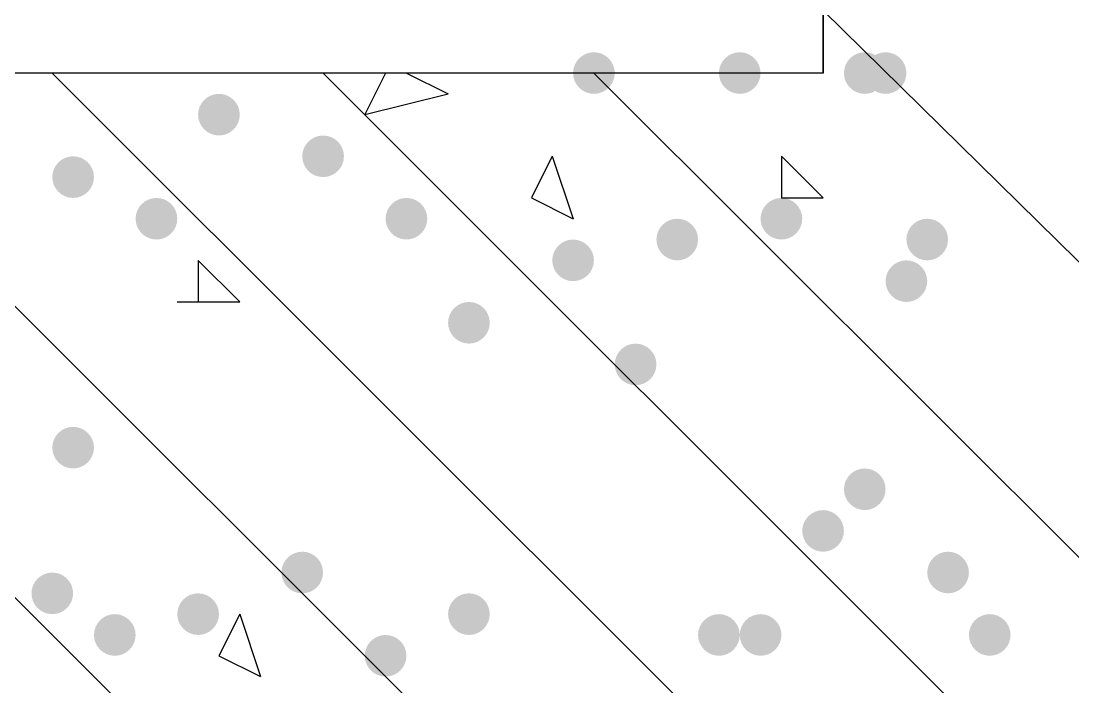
# Model space of a CAD drawing. Header units: inches. Extents: x 11 to 286, y 6 to 196.
# Drawn here: x 183.212 to 185.349, y 69.293 to 70.647 of the extents above; entities that cross this region are included whole.
import ezdxf

# ---------------------------------------------------------------- set-up
doc = ezdxf.new("R2010")
doc.units = ezdxf.units.IN
doc.header["$MEASUREMENT"] = 0
doc.layers.add('PDF_几何图形', color=7, linetype='Continuous')
doc.layers.add('PDF_实体填充', color=7, linetype='Continuous', true_color=0xffffff)

msp = doc.modelspace()

# ---------------------------------------------------------------- hatches: boundary and pattern name
at = {"layer": 'PDF_实体填充', "transparency": 33554559}
h = msp.add_hatch(color=7, dxfattribs=at)
edge = h.paths.add_edge_path(flags=0)
edge.add_spline(control_points=[(184.4181, 70.5414), (184.4181, 70.5182), (184.3991, 70.4991), (184.3758, 70.4991)], knot_values=[0, 0, 0, 0, 1, 1, 1, 1], degree=3, periodic=0)
edge.add_spline(control_points=[(184.3758, 70.4991), (184.3525, 70.4991), (184.3334, 70.5182), (184.3334, 70.5414)], knot_values=[0, 0, 0, 0, 1, 1, 1, 1], degree=3, periodic=0)
edge.add_line((184.3334, 70.5414), (184.3334, 70.5414))
edge.add_spline(control_points=[(184.3334, 70.5414), (184.3334, 70.5647), (184.3525, 70.5838), (184.3758, 70.5838)], knot_values=[0, 0, 0, 0, 1, 1, 1, 1], degree=3, periodic=0)
edge.add_spline(control_points=[(184.3758, 70.5838), (184.3991, 70.5838), (184.4181, 70.5647), (184.4181, 70.5414)], knot_values=[0, 0, 0, 0, 1, 1, 1, 1], degree=3, periodic=0)
edge.add_line((184.4181, 70.5414), (184.4181, 70.5414))
edge.add_line((184.4181, 70.5414), (184.4181, 70.5414))
h = msp.add_hatch(color=7, dxfattribs=at)
edge = h.paths.add_edge_path(flags=0)
edge.add_spline(control_points=[(184.7144, 70.5414), (184.7144, 70.5182), (184.6954, 70.4991), (184.6721, 70.4991)], knot_values=[0, 0, 0, 0, 1, 1, 1, 1], degree=3, periodic=0)
edge.add_spline(control_points=[(184.6721, 70.4991), (184.6488, 70.4991), (184.6298, 70.5182), (184.6298, 70.5414)], knot_values=[0, 0, 0, 0, 1, 1, 1, 1], degree=3, periodic=0)
edge.add_line((184.6298, 70.5414), (184.6298, 70.5414))
edge.add_spline(control_points=[(184.6298, 70.5414), (184.6298, 70.5647), (184.6488, 70.5838), (184.6721, 70.5838)], knot_values=[0, 0, 0, 0, 1, 1, 1, 1], degree=3, periodic=0)
edge.add_spline(control_points=[(184.6721, 70.5838), (184.6954, 70.5838), (184.7144, 70.5647), (184.7144, 70.5414)], knot_values=[0, 0, 0, 0, 1, 1, 1, 1], degree=3, periodic=0)
edge.add_line((184.7144, 70.5414), (184.7144, 70.5414))
edge.add_line((184.7144, 70.5414), (184.7144, 70.5414))
h = msp.add_hatch(color=7, dxfattribs=at)
edge = h.paths.add_edge_path(flags=0)
edge.add_spline(control_points=[(184.9684, 70.5414), (184.9684, 70.5182), (184.9494, 70.4991), (184.9261, 70.4991)], knot_values=[0, 0, 0, 0, 1, 1, 1, 1], degree=3, periodic=0)
edge.add_spline(control_points=[(184.9261, 70.4991), (184.9028, 70.4991), (184.8838, 70.5182), (184.8838, 70.5414)], knot_values=[0, 0, 0, 0, 1, 1, 1, 1], degree=3, periodic=0)
edge.add_line((184.8838, 70.5414), (184.8838, 70.5414))
edge.add_spline(control_points=[(184.8838, 70.5414), (184.8838, 70.5647), (184.9028, 70.5838), (184.9261, 70.5838)], knot_values=[0, 0, 0, 0, 1, 1, 1, 1], degree=3, periodic=0)
edge.add_spline(control_points=[(184.9261, 70.5838), (184.9494, 70.5838), (184.9684, 70.5647), (184.9684, 70.5414)], knot_values=[0, 0, 0, 0, 1, 1, 1, 1], degree=3, periodic=0)
edge.add_line((184.9684, 70.5414), (184.9684, 70.5414))
edge.add_line((184.9684, 70.5414), (184.9684, 70.5414))
h = msp.add_hatch(color=7, dxfattribs=at)
edge = h.paths.add_edge_path(flags=0)
edge.add_spline(control_points=[(185.0108, 70.5414), (185.0108, 70.5182), (184.9917, 70.4991), (184.9684, 70.4991)], knot_values=[0, 0, 0, 0, 1, 1, 1, 1], degree=3, periodic=0)
edge.add_spline(control_points=[(184.9684, 70.4991), (184.9452, 70.4991), (184.9261, 70.5182), (184.9261, 70.5414)], knot_values=[0, 0, 0, 0, 1, 1, 1, 1], degree=3, periodic=0)
edge.add_line((184.9261, 70.5414), (184.9261, 70.5414))
edge.add_spline(control_points=[(184.9261, 70.5414), (184.9261, 70.5647), (184.9452, 70.5838), (184.9684, 70.5838)], knot_values=[0, 0, 0, 0, 1, 1, 1, 1], degree=3, periodic=0)
edge.add_spline(control_points=[(184.9684, 70.5838), (184.9917, 70.5838), (185.0108, 70.5647), (185.0108, 70.5414)], knot_values=[0, 0, 0, 0, 1, 1, 1, 1], degree=3, periodic=0)
edge.add_line((185.0108, 70.5414), (185.0108, 70.5414))
edge.add_line((185.0108, 70.5414), (185.0108, 70.5414))
h = msp.add_hatch(color=7, dxfattribs=at)
edge = h.paths.add_edge_path(flags=0)
edge.add_spline(control_points=[(183.6561, 70.4568), (183.6561, 70.4335), (183.6371, 70.4144), (183.6138, 70.4144)], knot_values=[0, 0, 0, 0, 1, 1, 1, 1], degree=3, periodic=0)
edge.add_spline(control_points=[(183.6138, 70.4144), (183.5905, 70.4144), (183.5714, 70.4335), (183.5714, 70.4568)], knot_values=[0, 0, 0, 0, 1, 1, 1, 1], degree=3, periodic=0)
edge.add_line((183.5714, 70.4568), (183.5714, 70.4568))
edge.add_spline(control_points=[(183.5714, 70.4568), (183.5714, 70.4801), (183.5905, 70.4991), (183.6138, 70.4991)], knot_values=[0, 0, 0, 0, 1, 1, 1, 1], degree=3, periodic=0)
edge.add_spline(control_points=[(183.6138, 70.4991), (183.6371, 70.4991), (183.6561, 70.4801), (183.6561, 70.4568)], knot_values=[0, 0, 0, 0, 1, 1, 1, 1], degree=3, periodic=0)
edge.add_line((183.6561, 70.4568), (183.6561, 70.4568))
edge.add_line((183.6561, 70.4568), (183.6561, 70.4568))
h = msp.add_hatch(color=7, dxfattribs=at)
edge = h.paths.add_edge_path(flags=0)
edge.add_spline(control_points=[(183.8678, 70.3721), (183.8678, 70.3488), (183.8487, 70.3298), (183.8254, 70.3298)], knot_values=[0, 0, 0, 0, 1, 1, 1, 1], degree=3, periodic=0)
edge.add_spline(control_points=[(183.8254, 70.3298), (183.8022, 70.3298), (183.7831, 70.3488), (183.7831, 70.3721)], knot_values=[0, 0, 0, 0, 1, 1, 1, 1], degree=3, periodic=0)
edge.add_line((183.7831, 70.3721), (183.7831, 70.3721))
edge.add_spline(control_points=[(183.7831, 70.3721), (183.7831, 70.3954), (183.8022, 70.4144), (183.8254, 70.4144)], knot_values=[0, 0, 0, 0, 1, 1, 1, 1], degree=3, periodic=0)
edge.add_spline(control_points=[(183.8254, 70.4144), (183.8487, 70.4144), (183.8678, 70.3954), (183.8678, 70.3721)], knot_values=[0, 0, 0, 0, 1, 1, 1, 1], degree=3, periodic=0)
edge.add_line((183.8678, 70.3721), (183.8678, 70.3721))
edge.add_line((183.8678, 70.3721), (183.8678, 70.3721))
h = msp.add_hatch(color=7, dxfattribs=at)
edge = h.paths.add_edge_path(flags=0)
edge.add_spline(control_points=[(183.3598, 70.3298), (183.3598, 70.3065), (183.3407, 70.2874), (183.3174, 70.2874)], knot_values=[0, 0, 0, 0, 1, 1, 1, 1], degree=3, periodic=0)
edge.add_spline(control_points=[(183.3174, 70.2874), (183.2942, 70.2874), (183.2751, 70.3065), (183.2751, 70.3298)], knot_values=[0, 0, 0, 0, 1, 1, 1, 1], degree=3, periodic=0)
edge.add_line((183.2751, 70.3298), (183.2751, 70.3298))
edge.add_spline(control_points=[(183.2751, 70.3298), (183.2751, 70.3531), (183.2942, 70.3721), (183.3174, 70.3721)], knot_values=[0, 0, 0, 0, 1, 1, 1, 1], degree=3, periodic=0)
edge.add_spline(control_points=[(183.3174, 70.3721), (183.3407, 70.3721), (183.3598, 70.3531), (183.3598, 70.3298)], knot_values=[0, 0, 0, 0, 1, 1, 1, 1], degree=3, periodic=0)
edge.add_line((183.3598, 70.3298), (183.3598, 70.3298))
edge.add_line((183.3598, 70.3298), (183.3598, 70.3298))
h = msp.add_hatch(color=7, dxfattribs=at)
edge = h.paths.add_edge_path(flags=0)
edge.add_spline(control_points=[(183.5291, 70.2451), (183.5291, 70.2218), (183.5101, 70.2028), (183.4868, 70.2028)], knot_values=[0, 0, 0, 0, 1, 1, 1, 1], degree=3, periodic=0)
edge.add_spline(control_points=[(183.4868, 70.2028), (183.4635, 70.2028), (183.4444, 70.2218), (183.4444, 70.2451)], knot_values=[0, 0, 0, 0, 1, 1, 1, 1], degree=3, periodic=0)
edge.add_line((183.4444, 70.2451), (183.4444, 70.2451))
edge.add_spline(control_points=[(183.4444, 70.2451), (183.4444, 70.2684), (183.4635, 70.2874), (183.4868, 70.2874)], knot_values=[0, 0, 0, 0, 1, 1, 1, 1], degree=3, periodic=0)
edge.add_spline(control_points=[(183.4868, 70.2874), (183.5101, 70.2874), (183.5291, 70.2684), (183.5291, 70.2451)], knot_values=[0, 0, 0, 0, 1, 1, 1, 1], degree=3, periodic=0)
edge.add_line((183.5291, 70.2451), (183.5291, 70.2451))
edge.add_line((183.5291, 70.2451), (183.5291, 70.2451))
h = msp.add_hatch(color=7, dxfattribs=at)
edge = h.paths.add_edge_path(flags=0)
edge.add_spline(control_points=[(184.0371, 70.2451), (184.0371, 70.2218), (184.0181, 70.2028), (183.9948, 70.2028)], knot_values=[0, 0, 0, 0, 1, 1, 1, 1], degree=3, periodic=0)
edge.add_spline(control_points=[(183.9948, 70.2028), (183.9715, 70.2028), (183.9524, 70.2218), (183.9524, 70.2451)], knot_values=[0, 0, 0, 0, 1, 1, 1, 1], degree=3, periodic=0)
edge.add_line((183.9524, 70.2451), (183.9524, 70.2451))
edge.add_spline(control_points=[(183.9524, 70.2451), (183.9524, 70.2684), (183.9715, 70.2874), (183.9948, 70.2874)], knot_values=[0, 0, 0, 0, 1, 1, 1, 1], degree=3, periodic=0)
edge.add_spline(control_points=[(183.9948, 70.2874), (184.0181, 70.2874), (184.0371, 70.2684), (184.0371, 70.2451)], knot_values=[0, 0, 0, 0, 1, 1, 1, 1], degree=3, periodic=0)
edge.add_line((184.0371, 70.2451), (184.0371, 70.2451))
edge.add_line((184.0371, 70.2451), (184.0371, 70.2451))
h = msp.add_hatch(color=7, dxfattribs=at)
edge = h.paths.add_edge_path(flags=0)
edge.add_spline(control_points=[(184.7991, 70.2451), (184.7991, 70.2218), (184.7801, 70.2028), (184.7568, 70.2028)], knot_values=[0, 0, 0, 0, 1, 1, 1, 1], degree=3, periodic=0)
edge.add_spline(control_points=[(184.7568, 70.2028), (184.7335, 70.2028), (184.7144, 70.2218), (184.7144, 70.2451)], knot_values=[0, 0, 0, 0, 1, 1, 1, 1], degree=3, periodic=0)
edge.add_line((184.7144, 70.2451), (184.7144, 70.2451))
edge.add_spline(control_points=[(184.7144, 70.2451), (184.7144, 70.2684), (184.7335, 70.2874), (184.7568, 70.2874)], knot_values=[0, 0, 0, 0, 1, 1, 1, 1], degree=3, periodic=0)
edge.add_spline(control_points=[(184.7568, 70.2874), (184.7801, 70.2874), (184.7991, 70.2684), (184.7991, 70.2451)], knot_values=[0, 0, 0, 0, 1, 1, 1, 1], degree=3, periodic=0)
edge.add_line((184.7991, 70.2451), (184.7991, 70.2451))
edge.add_line((184.7991, 70.2451), (184.7991, 70.2451))
h = msp.add_hatch(color=7, dxfattribs=at)
edge = h.paths.add_edge_path(flags=0)
edge.add_spline(control_points=[(184.5874, 70.2028), (184.5874, 70.1795), (184.5684, 70.1604), (184.5451, 70.1604)], knot_values=[0, 0, 0, 0, 1, 1, 1, 1], degree=3, periodic=0)
edge.add_spline(control_points=[(184.5451, 70.1604), (184.5218, 70.1604), (184.5028, 70.1795), (184.5028, 70.2028)], knot_values=[0, 0, 0, 0, 1, 1, 1, 1], degree=3, periodic=0)
edge.add_line((184.5028, 70.2028), (184.5028, 70.2028))
edge.add_spline(control_points=[(184.5028, 70.2028), (184.5028, 70.2261), (184.5218, 70.2451), (184.5451, 70.2451)], knot_values=[0, 0, 0, 0, 1, 1, 1, 1], degree=3, periodic=0)
edge.add_spline(control_points=[(184.5451, 70.2451), (184.5684, 70.2451), (184.5874, 70.2261), (184.5874, 70.2028)], knot_values=[0, 0, 0, 0, 1, 1, 1, 1], degree=3, periodic=0)
edge.add_line((184.5874, 70.2028), (184.5874, 70.2028))
edge.add_line((184.5874, 70.2028), (184.5874, 70.2028))
h = msp.add_hatch(color=7, dxfattribs=at)
edge = h.paths.add_edge_path(flags=0)
edge.add_spline(control_points=[(185.0954, 70.2028), (185.0954, 70.1795), (185.0764, 70.1604), (185.0531, 70.1604)], knot_values=[0, 0, 0, 0, 1, 1, 1, 1], degree=3, periodic=0)
edge.add_spline(control_points=[(185.0531, 70.1604), (185.0298, 70.1604), (185.0108, 70.1795), (185.0108, 70.2028)], knot_values=[0, 0, 0, 0, 1, 1, 1, 1], degree=3, periodic=0)
edge.add_line((185.0108, 70.2028), (185.0108, 70.2028))
edge.add_spline(control_points=[(185.0108, 70.2028), (185.0108, 70.2261), (185.0298, 70.2451), (185.0531, 70.2451)], knot_values=[0, 0, 0, 0, 1, 1, 1, 1], degree=3, periodic=0)
edge.add_spline(control_points=[(185.0531, 70.2451), (185.0764, 70.2451), (185.0954, 70.2261), (185.0954, 70.2028)], knot_values=[0, 0, 0, 0, 1, 1, 1, 1], degree=3, periodic=0)
edge.add_line((185.0954, 70.2028), (185.0954, 70.2028))
edge.add_line((185.0954, 70.2028), (185.0954, 70.2028))
h = msp.add_hatch(color=7, dxfattribs=at)
edge = h.paths.add_edge_path(flags=0)
edge.add_spline(control_points=[(184.3758, 70.1604), (184.3758, 70.1372), (184.3567, 70.1181), (184.3334, 70.1181)], knot_values=[0, 0, 0, 0, 1, 1, 1, 1], degree=3, periodic=0)
edge.add_spline(control_points=[(184.3334, 70.1181), (184.3102, 70.1181), (184.2911, 70.1372), (184.2911, 70.1604)], knot_values=[0, 0, 0, 0, 1, 1, 1, 1], degree=3, periodic=0)
edge.add_line((184.2911, 70.1604), (184.2911, 70.1604))
edge.add_spline(control_points=[(184.2911, 70.1604), (184.2911, 70.1837), (184.3102, 70.2028), (184.3334, 70.2028)], knot_values=[0, 0, 0, 0, 1, 1, 1, 1], degree=3, periodic=0)
edge.add_spline(control_points=[(184.3334, 70.2028), (184.3567, 70.2028), (184.3758, 70.1837), (184.3758, 70.1604)], knot_values=[0, 0, 0, 0, 1, 1, 1, 1], degree=3, periodic=0)
edge.add_line((184.3758, 70.1604), (184.3758, 70.1604))
edge.add_line((184.3758, 70.1604), (184.3758, 70.1604))
h = msp.add_hatch(color=7, dxfattribs=at)
edge = h.paths.add_edge_path(flags=0)
edge.add_spline(control_points=[(185.0531, 70.1181), (185.0531, 70.0948), (185.0341, 70.0758), (185.0108, 70.0758)], knot_values=[0, 0, 0, 0, 1, 1, 1, 1], degree=3, periodic=0)
edge.add_spline(control_points=[(185.0108, 70.0758), (184.9875, 70.0758), (184.9684, 70.0948), (184.9684, 70.1181)], knot_values=[0, 0, 0, 0, 1, 1, 1, 1], degree=3, periodic=0)
edge.add_line((184.9684, 70.1181), (184.9684, 70.1181))
edge.add_spline(control_points=[(184.9684, 70.1181), (184.9684, 70.1414), (184.9875, 70.1604), (185.0108, 70.1604)], knot_values=[0, 0, 0, 0, 1, 1, 1, 1], degree=3, periodic=0)
edge.add_spline(control_points=[(185.0108, 70.1604), (185.0341, 70.1604), (185.0531, 70.1414), (185.0531, 70.1181)], knot_values=[0, 0, 0, 0, 1, 1, 1, 1], degree=3, periodic=0)
edge.add_line((185.0531, 70.1181), (185.0531, 70.1181))
edge.add_line((185.0531, 70.1181), (185.0531, 70.1181))
h = msp.add_hatch(color=7, dxfattribs=at)
edge = h.paths.add_edge_path(flags=0)
edge.add_spline(control_points=[(184.1641, 70.0334), (184.1641, 70.0102), (184.1451, 69.9911), (184.1218, 69.9911)], knot_values=[0, 0, 0, 0, 1, 1, 1, 1], degree=3, periodic=0)
edge.add_spline(control_points=[(184.1218, 69.9911), (184.0985, 69.9911), (184.0794, 70.0102), (184.0794, 70.0334)], knot_values=[0, 0, 0, 0, 1, 1, 1, 1], degree=3, periodic=0)
edge.add_line((184.0794, 70.0334), (184.0794, 70.0334))
edge.add_spline(control_points=[(184.0794, 70.0334), (184.0794, 70.0567), (184.0985, 70.0758), (184.1218, 70.0758)], knot_values=[0, 0, 0, 0, 1, 1, 1, 1], degree=3, periodic=0)
edge.add_spline(control_points=[(184.1218, 70.0758), (184.1451, 70.0758), (184.1641, 70.0567), (184.1641, 70.0334)], knot_values=[0, 0, 0, 0, 1, 1, 1, 1], degree=3, periodic=0)
edge.add_line((184.1641, 70.0334), (184.1641, 70.0334))
edge.add_line((184.1641, 70.0334), (184.1641, 70.0334))
h = msp.add_hatch(color=7, dxfattribs=at)
edge = h.paths.add_edge_path(flags=0)
edge.add_spline(control_points=[(184.5028, 69.9488), (184.5028, 69.9255), (184.4837, 69.9064), (184.4604, 69.9064)], knot_values=[0, 0, 0, 0, 1, 1, 1, 1], degree=3, periodic=0)
edge.add_spline(control_points=[(184.4604, 69.9064), (184.4372, 69.9064), (184.4181, 69.9255), (184.4181, 69.9488)], knot_values=[0, 0, 0, 0, 1, 1, 1, 1], degree=3, periodic=0)
edge.add_line((184.4181, 69.9488), (184.4181, 69.9488))
edge.add_spline(control_points=[(184.4181, 69.9488), (184.4181, 69.9721), (184.4372, 69.9911), (184.4604, 69.9911)], knot_values=[0, 0, 0, 0, 1, 1, 1, 1], degree=3, periodic=0)
edge.add_spline(control_points=[(184.4604, 69.9911), (184.4837, 69.9911), (184.5028, 69.9721), (184.5028, 69.9488)], knot_values=[0, 0, 0, 0, 1, 1, 1, 1], degree=3, periodic=0)
edge.add_line((184.5028, 69.9488), (184.5028, 69.9488))
edge.add_line((184.5028, 69.9488), (184.5028, 69.9488))
h = msp.add_hatch(color=7, dxfattribs=at)
edge = h.paths.add_edge_path(flags=0)
edge.add_spline(control_points=[(183.3598, 69.7794), (183.3598, 69.7562), (183.3407, 69.7371), (183.3174, 69.7371)], knot_values=[0, 0, 0, 0, 1, 1, 1, 1], degree=3, periodic=0)
edge.add_spline(control_points=[(183.3174, 69.7371), (183.2942, 69.7371), (183.2751, 69.7562), (183.2751, 69.7794)], knot_values=[0, 0, 0, 0, 1, 1, 1, 1], degree=3, periodic=0)
edge.add_line((183.2751, 69.7794), (183.2751, 69.7794))
edge.add_spline(control_points=[(183.2751, 69.7794), (183.2751, 69.8027), (183.2942, 69.8218), (183.3174, 69.8218)], knot_values=[0, 0, 0, 0, 1, 1, 1, 1], degree=3, periodic=0)
edge.add_spline(control_points=[(183.3174, 69.8218), (183.3407, 69.8218), (183.3598, 69.8027), (183.3598, 69.7794)], knot_values=[0, 0, 0, 0, 1, 1, 1, 1], degree=3, periodic=0)
edge.add_line((183.3598, 69.7794), (183.3598, 69.7794))
edge.add_line((183.3598, 69.7794), (183.3598, 69.7794))
h = msp.add_hatch(color=7, dxfattribs=at)
edge = h.paths.add_edge_path(flags=0)
edge.add_spline(control_points=[(184.9684, 69.6948), (184.9684, 69.6715), (184.9494, 69.6524), (184.9261, 69.6524)], knot_values=[0, 0, 0, 0, 1, 1, 1, 1], degree=3, periodic=0)
edge.add_spline(control_points=[(184.9261, 69.6524), (184.9028, 69.6524), (184.8838, 69.6715), (184.8838, 69.6948)], knot_values=[0, 0, 0, 0, 1, 1, 1, 1], degree=3, periodic=0)
edge.add_line((184.8838, 69.6948), (184.8838, 69.6948))
edge.add_spline(control_points=[(184.8838, 69.6948), (184.8838, 69.7181), (184.9028, 69.7371), (184.9261, 69.7371)], knot_values=[0, 0, 0, 0, 1, 1, 1, 1], degree=3, periodic=0)
edge.add_spline(control_points=[(184.9261, 69.7371), (184.9494, 69.7371), (184.9684, 69.7181), (184.9684, 69.6948)], knot_values=[0, 0, 0, 0, 1, 1, 1, 1], degree=3, periodic=0)
edge.add_line((184.9684, 69.6948), (184.9684, 69.6948))
edge.add_line((184.9684, 69.6948), (184.9684, 69.6948))
h = msp.add_hatch(color=7, dxfattribs=at)
edge = h.paths.add_edge_path(flags=0)
edge.add_spline(control_points=[(184.8838, 69.6101), (184.8838, 69.5868), (184.8647, 69.5678), (184.8414, 69.5678)], knot_values=[0, 0, 0, 0, 1, 1, 1, 1], degree=3, periodic=0)
edge.add_spline(control_points=[(184.8414, 69.5678), (184.8182, 69.5678), (184.7991, 69.5868), (184.7991, 69.6101)], knot_values=[0, 0, 0, 0, 1, 1, 1, 1], degree=3, periodic=0)
edge.add_line((184.7991, 69.6101), (184.7991, 69.6101))
edge.add_spline(control_points=[(184.7991, 69.6101), (184.7991, 69.6334), (184.8182, 69.6524), (184.8414, 69.6524)], knot_values=[0, 0, 0, 0, 1, 1, 1, 1], degree=3, periodic=0)
edge.add_spline(control_points=[(184.8414, 69.6524), (184.8647, 69.6524), (184.8838, 69.6334), (184.8838, 69.6101)], knot_values=[0, 0, 0, 0, 1, 1, 1, 1], degree=3, periodic=0)
edge.add_line((184.8838, 69.6101), (184.8838, 69.6101))
edge.add_line((184.8838, 69.6101), (184.8838, 69.6101))
h = msp.add_hatch(color=7, dxfattribs=at)
edge = h.paths.add_edge_path(flags=0)
edge.add_spline(control_points=[(183.8254, 69.5254), (183.8254, 69.5022), (183.8064, 69.4831), (183.7831, 69.4831)], knot_values=[0, 0, 0, 0, 1, 1, 1, 1], degree=3, periodic=0)
edge.add_spline(control_points=[(183.7831, 69.4831), (183.7598, 69.4831), (183.7408, 69.5022), (183.7408, 69.5254)], knot_values=[0, 0, 0, 0, 1, 1, 1, 1], degree=3, periodic=0)
edge.add_line((183.7408, 69.5254), (183.7408, 69.5254))
edge.add_spline(control_points=[(183.7408, 69.5254), (183.7408, 69.5487), (183.7598, 69.5678), (183.7831, 69.5678)], knot_values=[0, 0, 0, 0, 1, 1, 1, 1], degree=3, periodic=0)
edge.add_spline(control_points=[(183.7831, 69.5678), (183.8064, 69.5678), (183.8254, 69.5487), (183.8254, 69.5254)], knot_values=[0, 0, 0, 0, 1, 1, 1, 1], degree=3, periodic=0)
edge.add_line((183.8254, 69.5254), (183.8254, 69.5254))
edge.add_line((183.8254, 69.5254), (183.8254, 69.5254))
h = msp.add_hatch(color=7, dxfattribs=at)
edge = h.paths.add_edge_path(flags=0)
edge.add_spline(control_points=[(185.1378, 69.5254), (185.1378, 69.5022), (185.1187, 69.4831), (185.0954, 69.4831)], knot_values=[0, 0, 0, 0, 1, 1, 1, 1], degree=3, periodic=0)
edge.add_spline(control_points=[(185.0954, 69.4831), (185.0722, 69.4831), (185.0531, 69.5022), (185.0531, 69.5254)], knot_values=[0, 0, 0, 0, 1, 1, 1, 1], degree=3, periodic=0)
edge.add_line((185.0531, 69.5254), (185.0531, 69.5254))
edge.add_spline(control_points=[(185.0531, 69.5254), (185.0531, 69.5487), (185.0722, 69.5678), (185.0954, 69.5678)], knot_values=[0, 0, 0, 0, 1, 1, 1, 1], degree=3, periodic=0)
edge.add_spline(control_points=[(185.0954, 69.5678), (185.1187, 69.5678), (185.1378, 69.5487), (185.1378, 69.5254)], knot_values=[0, 0, 0, 0, 1, 1, 1, 1], degree=3, periodic=0)
edge.add_line((185.1378, 69.5254), (185.1378, 69.5254))
edge.add_line((185.1378, 69.5254), (185.1378, 69.5254))
h = msp.add_hatch(color=7, dxfattribs=at)
edge = h.paths.add_edge_path(flags=0)
edge.add_spline(control_points=[(183.3174, 69.4831), (183.3174, 69.4598), (183.2984, 69.4408), (183.2751, 69.4408)], knot_values=[0, 0, 0, 0, 1, 1, 1, 1], degree=3, periodic=0)
edge.add_spline(control_points=[(183.2751, 69.4408), (183.2518, 69.4408), (183.2328, 69.4598), (183.2328, 69.4831)], knot_values=[0, 0, 0, 0, 1, 1, 1, 1], degree=3, periodic=0)
edge.add_line((183.2328, 69.4831), (183.2328, 69.4831))
edge.add_spline(control_points=[(183.2328, 69.4831), (183.2328, 69.5064), (183.2518, 69.5254), (183.2751, 69.5254)], knot_values=[0, 0, 0, 0, 1, 1, 1, 1], degree=3, periodic=0)
edge.add_spline(control_points=[(183.2751, 69.5254), (183.2984, 69.5254), (183.3174, 69.5064), (183.3174, 69.4831)], knot_values=[0, 0, 0, 0, 1, 1, 1, 1], degree=3, periodic=0)
edge.add_line((183.3174, 69.4831), (183.3174, 69.4831))
edge.add_line((183.3174, 69.4831), (183.3174, 69.4831))
h = msp.add_hatch(color=7, dxfattribs=at)
edge = h.paths.add_edge_path(flags=0)
edge.add_spline(control_points=[(183.6138, 69.4408), (183.6138, 69.4175), (183.5947, 69.3984), (183.5714, 69.3984)], knot_values=[0, 0, 0, 0, 1, 1, 1, 1], degree=3, periodic=0)
edge.add_spline(control_points=[(183.5714, 69.3984), (183.5482, 69.3984), (183.5291, 69.4175), (183.5291, 69.4408)], knot_values=[0, 0, 0, 0, 1, 1, 1, 1], degree=3, periodic=0)
edge.add_line((183.5291, 69.4408), (183.5291, 69.4408))
edge.add_spline(control_points=[(183.5291, 69.4408), (183.5291, 69.4641), (183.5482, 69.4831), (183.5714, 69.4831)], knot_values=[0, 0, 0, 0, 1, 1, 1, 1], degree=3, periodic=0)
edge.add_spline(control_points=[(183.5714, 69.4831), (183.5947, 69.4831), (183.6138, 69.4641), (183.6138, 69.4408)], knot_values=[0, 0, 0, 0, 1, 1, 1, 1], degree=3, periodic=0)
edge.add_line((183.6138, 69.4408), (183.6138, 69.4408))
edge.add_line((183.6138, 69.4408), (183.6138, 69.4408))
h = msp.add_hatch(color=7, dxfattribs=at)
edge = h.paths.add_edge_path(flags=0)
edge.add_spline(control_points=[(184.1641, 69.4408), (184.1641, 69.4175), (184.1451, 69.3984), (184.1218, 69.3984)], knot_values=[0, 0, 0, 0, 1, 1, 1, 1], degree=3, periodic=0)
edge.add_spline(control_points=[(184.1218, 69.3984), (184.0985, 69.3984), (184.0794, 69.4175), (184.0794, 69.4408)], knot_values=[0, 0, 0, 0, 1, 1, 1, 1], degree=3, periodic=0)
edge.add_line((184.0794, 69.4408), (184.0794, 69.4408))
edge.add_spline(control_points=[(184.0794, 69.4408), (184.0794, 69.4641), (184.0985, 69.4831), (184.1218, 69.4831)], knot_values=[0, 0, 0, 0, 1, 1, 1, 1], degree=3, periodic=0)
edge.add_spline(control_points=[(184.1218, 69.4831), (184.1451, 69.4831), (184.1641, 69.4641), (184.1641, 69.4408)], knot_values=[0, 0, 0, 0, 1, 1, 1, 1], degree=3, periodic=0)
edge.add_line((184.1641, 69.4408), (184.1641, 69.4408))
edge.add_line((184.1641, 69.4408), (184.1641, 69.4408))
h = msp.add_hatch(color=7, dxfattribs=at)
edge = h.paths.add_edge_path(flags=0)
edge.add_spline(control_points=[(183.4444, 69.3984), (183.4444, 69.3752), (183.4254, 69.3561), (183.4021, 69.3561)], knot_values=[0, 0, 0, 0, 1, 1, 1, 1], degree=3, periodic=0)
edge.add_spline(control_points=[(183.4021, 69.3561), (183.3788, 69.3561), (183.3598, 69.3752), (183.3598, 69.3984)], knot_values=[0, 0, 0, 0, 1, 1, 1, 1], degree=3, periodic=0)
edge.add_line((183.3598, 69.3984), (183.3598, 69.3984))
edge.add_spline(control_points=[(183.3598, 69.3984), (183.3598, 69.4217), (183.3788, 69.4408), (183.4021, 69.4408)], knot_values=[0, 0, 0, 0, 1, 1, 1, 1], degree=3, periodic=0)
edge.add_spline(control_points=[(183.4021, 69.4408), (183.4254, 69.4408), (183.4444, 69.4217), (183.4444, 69.3984)], knot_values=[0, 0, 0, 0, 1, 1, 1, 1], degree=3, periodic=0)
edge.add_line((183.4444, 69.3984), (183.4444, 69.3984))
edge.add_line((183.4444, 69.3984), (183.4444, 69.3984))
h = msp.add_hatch(color=7, dxfattribs=at)
edge = h.paths.add_edge_path(flags=0)
edge.add_spline(control_points=[(184.6721, 69.3984), (184.6721, 69.3752), (184.6531, 69.3561), (184.6298, 69.3561)], knot_values=[0, 0, 0, 0, 1, 1, 1, 1], degree=3, periodic=0)
edge.add_spline(control_points=[(184.6298, 69.3561), (184.6065, 69.3561), (184.5874, 69.3752), (184.5874, 69.3984)], knot_values=[0, 0, 0, 0, 1, 1, 1, 1], degree=3, periodic=0)
edge.add_line((184.5874, 69.3984), (184.5874, 69.3984))
edge.add_spline(control_points=[(184.5874, 69.3984), (184.5874, 69.4217), (184.6065, 69.4408), (184.6298, 69.4408)], knot_values=[0, 0, 0, 0, 1, 1, 1, 1], degree=3, periodic=0)
edge.add_spline(control_points=[(184.6298, 69.4408), (184.6531, 69.4408), (184.6721, 69.4217), (184.6721, 69.3984)], knot_values=[0, 0, 0, 0, 1, 1, 1, 1], degree=3, periodic=0)
edge.add_line((184.6721, 69.3984), (184.6721, 69.3984))
edge.add_line((184.6721, 69.3984), (184.6721, 69.3984))
h = msp.add_hatch(color=7, dxfattribs=at)
edge = h.paths.add_edge_path(flags=0)
edge.add_spline(control_points=[(184.7568, 69.3984), (184.7568, 69.3752), (184.7377, 69.3561), (184.7144, 69.3561)], knot_values=[0, 0, 0, 0, 1, 1, 1, 1], degree=3, periodic=0)
edge.add_spline(control_points=[(184.7144, 69.3561), (184.6912, 69.3561), (184.6721, 69.3752), (184.6721, 69.3984)], knot_values=[0, 0, 0, 0, 1, 1, 1, 1], degree=3, periodic=0)
edge.add_line((184.6721, 69.3984), (184.6721, 69.3984))
edge.add_spline(control_points=[(184.6721, 69.3984), (184.6721, 69.4217), (184.6912, 69.4408), (184.7144, 69.4408)], knot_values=[0, 0, 0, 0, 1, 1, 1, 1], degree=3, periodic=0)
edge.add_spline(control_points=[(184.7144, 69.4408), (184.7377, 69.4408), (184.7568, 69.4217), (184.7568, 69.3984)], knot_values=[0, 0, 0, 0, 1, 1, 1, 1], degree=3, periodic=0)
edge.add_line((184.7568, 69.3984), (184.7568, 69.3984))
edge.add_line((184.7568, 69.3984), (184.7568, 69.3984))
h = msp.add_hatch(color=7, dxfattribs=at)
edge = h.paths.add_edge_path(flags=0)
edge.add_spline(control_points=[(185.2224, 69.3984), (185.2224, 69.3752), (185.2034, 69.3561), (185.1801, 69.3561)], knot_values=[0, 0, 0, 0, 1, 1, 1, 1], degree=3, periodic=0)
edge.add_spline(control_points=[(185.1801, 69.3561), (185.1568, 69.3561), (185.1378, 69.3752), (185.1378, 69.3984)], knot_values=[0, 0, 0, 0, 1, 1, 1, 1], degree=3, periodic=0)
edge.add_line((185.1378, 69.3984), (185.1378, 69.3984))
edge.add_spline(control_points=[(185.1378, 69.3984), (185.1378, 69.4217), (185.1568, 69.4408), (185.1801, 69.4408)], knot_values=[0, 0, 0, 0, 1, 1, 1, 1], degree=3, periodic=0)
edge.add_spline(control_points=[(185.1801, 69.4408), (185.2034, 69.4408), (185.2224, 69.4217), (185.2224, 69.3984)], knot_values=[0, 0, 0, 0, 1, 1, 1, 1], degree=3, periodic=0)
edge.add_line((185.2224, 69.3984), (185.2224, 69.3984))
edge.add_line((185.2224, 69.3984), (185.2224, 69.3984))
h = msp.add_hatch(color=7, dxfattribs=at)
edge = h.paths.add_edge_path(flags=0)
edge.add_spline(control_points=[(183.9948, 69.3561), (183.9948, 69.3328), (183.9757, 69.3138), (183.9524, 69.3138)], knot_values=[0, 0, 0, 0, 1, 1, 1, 1], degree=3, periodic=0)
edge.add_spline(control_points=[(183.9524, 69.3138), (183.9292, 69.3138), (183.9101, 69.3328), (183.9101, 69.3561)], knot_values=[0, 0, 0, 0, 1, 1, 1, 1], degree=3, periodic=0)
edge.add_line((183.9101, 69.3561), (183.9101, 69.3561))
edge.add_spline(control_points=[(183.9101, 69.3561), (183.9101, 69.3794), (183.9292, 69.3984), (183.9524, 69.3984)], knot_values=[0, 0, 0, 0, 1, 1, 1, 1], degree=3, periodic=0)
edge.add_spline(control_points=[(183.9524, 69.3984), (183.9757, 69.3984), (183.9948, 69.3794), (183.9948, 69.3561)], knot_values=[0, 0, 0, 0, 1, 1, 1, 1], degree=3, periodic=0)
edge.add_line((183.9948, 69.3561), (183.9948, 69.3561))
edge.add_line((183.9948, 69.3561), (183.9948, 69.3561))

# ---------------------------------------------------------------- linework, layer by layer
at = {"layer": 'PDF_几何图形'}
for p, q in [((184.8414, 70.5414), (184.8414, 107.3291)), ((184.8414, 70.6684), (187.4238, 68.1284)), ((184.8414, 70.5414), (159.6531, 70.5414)), ((182.1321, 70.5414), (184.6721, 68.0014)), ((182.7248, 70.5414), (185.2648, 68.0014)), ((183.2751, 70.5414), (185.8151, 68.0014)), ((183.8254, 70.5414), (186.3654, 68.0014)), ((183.9524, 70.5414), (183.9101, 70.4568)), ((183.9948, 70.5414), (184.0794, 70.4991)), ((184.3758, 70.5414), (186.9158, 68.0014)), ((183.9101, 70.4568), (184.0794, 70.4991)), ((184.2911, 70.3721), (184.2488, 70.2874)), ((184.2911, 70.3721), (184.3334, 70.2451)), ((184.7568, 70.3721), (184.8414, 70.2874)), ((184.7568, 70.3721), (184.7568, 70.2874)), ((184.2488, 70.2874), (184.3334, 70.2451)), ((184.7568, 70.2874), (184.8414, 70.2874)), ((183.5714, 70.1604), (183.6561, 70.0758)), ((183.5714, 70.1604), (183.5714, 70.0758)), ((183.5291, 70.0758), (183.6561, 70.0758)), ((183.6561, 69.4408), (183.6138, 69.3561)), ((183.6561, 69.4408), (183.6984, 69.3138)), ((183.6138, 69.3561), (183.6984, 69.3138))]:
    msp.add_line(p, q, dxfattribs=at)
msp.add_lwpolyline([(184.8414, 76.3834), (184.8414, 70.5414), (182.0898, 70.5414), (182.0898, 76.3834)], close=True, dxfattribs=at)

doc.saveas('drawing.dxf')
